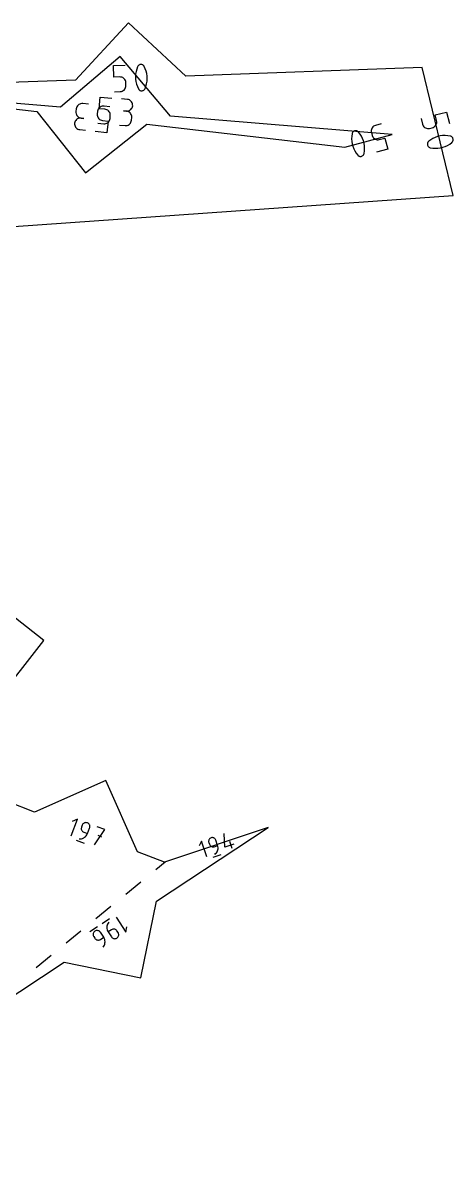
# Model space of a CAD drawing. Extents: x -2 to 214, y 3 to 282.
# Drawn here: x 182.02 to 194.38, y 105.25 to 137.95 of the extents above; entities that cross this region are included whole.
import ezdxf

# ---------------------------------------------------------------- set-up
doc = ezdxf.new("R2010")
doc.units = 0
doc.layers.add('Layer_1', color=7, linetype='CONTINUOUS')

msp = doc.modelspace()

# ---------------------------------------------------------------- linework, layer by layer
at = {"layer": 'Layer_1', "color": 5}
for points in [[(176.735881, 136.055115), (169.601712, 133.771892), (167.605868, 134.799964), (166.5778, 132.80412), (159.443631, 130.520896), (175.329313, 131.64194), (177.024626, 130.170129), (178.496436, 131.865442), (194.382118, 132.986485), (193.490938, 136.663287), (186.699863, 136.416787), (185.055824, 137.945655), (183.526955, 136.301615), (176.735881, 136.055115), (182.42553, 135.396793), (183.820043, 133.637346), (185.579487, 135.031862), (191.269136, 134.373537), (192.628354, 134.734301), (186.264165, 135.263228), (184.813603, 136.976754), (183.100073, 135.526192), (176.735881, 136.055115)], [(186.814347, 95.177509), (170.399064, 110.008781), (173.560397, 113.403424), (172.816414, 117.603906), (176.015636, 114.536687), (177.904171, 112.993041), (179.99584, 108.852686), (183.207741, 110.969606), (185.406859, 110.517723), (185.858742, 112.71684), (189.070643, 114.833758), (186.092698, 113.836345), (185.314971, 114.136062), (184.404525, 116.18823), (182.352357, 115.277785), (181.574627, 115.577505), (181.230728, 118.436783), (182.6173, 120.202492), (180.851591, 121.589064), (180.507696, 124.448342), (181.545858, 124.731266), (178.906103, 126.995129), (175.999972, 125.33483)]]:
    msp.add_lwpolyline(points, dxfattribs=at)
at = {"layer": 'Layer_1', "color": 1}
for points in [[(184.651075, 135.964579), (184.818662, 135.970664), (184.818662, 135.970664), (184.848644, 135.97446), (184.876687, 135.983283), (184.902337, 135.996646), (184.925134, 136.014052), (184.94461, 136.035011), (184.960316, 136.059028), (184.971781, 136.085613), (184.978548, 136.114276), (184.98017, 136.144523), (184.977137, 136.228008), (184.977137, 136.228008), (184.973337, 136.25804), (184.964514, 136.2861), (184.951162, 136.311726), (184.933766, 136.334477), (184.912822, 136.353897), (184.888833, 136.369539), (184.862279, 136.380948), (184.833665, 136.387676), (184.803475, 136.389263), (184.635888, 136.383181), (184.623692, 136.719255), (184.958863, 136.731419)], [(185.390119, 136.001373), (185.390119, 136.001373), (185.407896, 135.995454), (185.426004, 135.992843), (185.444034, 135.993408), (185.461596, 135.996992), (185.478279, 136.003448), (185.493684, 136.01263), (185.507407, 136.024388), (185.519049, 136.038577), (185.528207, 136.055052), (185.528207, 136.055052), (185.554807, 136.124151), (185.574068, 136.194957), (185.58601, 136.266909), (185.590652, 136.339451), (185.588007, 136.412024), (185.578111, 136.484069), (185.560984, 136.55503), (185.536635, 136.624347), (185.505093, 136.691463), (185.505093, 136.691463), (185.501146, 136.698208), (185.496715, 136.704636), (185.491836, 136.710711), (185.486537, 136.716401), (185.480854, 136.721678), (185.474818, 136.726512), (185.468461, 136.730868), (185.461818, 136.734717), (185.454921, 136.738033), (185.454921, 136.738033), (185.437, 136.74409), (185.418783, 136.746807), (185.400671, 136.746313), (185.383057, 136.742778), (185.366342, 136.736347), (185.350922, 136.727157), (185.337192, 136.715367), (185.325554, 136.701122), (185.316396, 136.68457), (185.316396, 136.68457), (185.289938, 136.615489), (185.270782, 136.544697), (185.258911, 136.472751), (185.254303, 136.400217), (185.256949, 136.327643), (185.266806, 136.255592), (185.283866, 136.18462), (185.308109, 136.115289), (185.339513, 136.048155), (185.339513, 136.048155), (185.343443, 136.041421), (185.347843, 136.035028), (185.352686, 136.028992), (185.35796, 136.023334), (185.363643, 136.01807), (185.369722, 136.013223), (185.376171, 136.008813), (185.382976, 136.004855), (185.390119, 136.001363)], [(184.176186, 135.058451), (184.343047, 135.044583), (184.343047, 135.044583), (184.37322, 135.044788), (184.40207, 135.050207), (184.429086, 135.060409), (184.453748, 135.074958), (184.475547, 135.093422), (184.493969, 135.115368), (184.508492, 135.140363), (184.518603, 135.167975), (184.523792, 135.197767), (184.5307, 135.280892), (184.5307, 135.280892), (184.530502, 135.311118), (184.525087, 135.339978), (184.514888, 135.366973), (184.500343, 135.39159), (184.481889, 135.413332), (184.459964, 135.431683), (184.434995, 135.446147), (184.407425, 135.456215), (184.377686, 135.461383), (184.210826, 135.475255), (184.238635, 135.809871), (184.572359, 135.782136)], [(184.791692, 135.007323), (184.958556, 134.993455), (184.958556, 134.993455), (184.988789, 134.993653), (185.017671, 134.999065), (185.044697, 135.009253), (185.069349, 135.02378), (185.091126, 135.042213), (185.109516, 135.064106), (185.124009, 135.08903), (185.134094, 135.116547), (185.139263, 135.146212), (185.146209, 135.22976), (185.146209, 135.22976), (185.146004, 135.259863), (185.1406, 135.288656), (185.130419, 135.31563), (185.115895, 135.340261), (185.097462, 135.362038), (185.075544, 135.380442), (185.050574, 135.394955), (185.02298, 135.405066), (184.993195, 135.410255), (184.909647, 135.417198), (184.993195, 135.410255), (184.993195, 135.410255), (185.023428, 135.410453), (185.052314, 135.415875), (185.079336, 135.426081), (185.103995, 135.44064), (185.125772, 135.459111), (185.144166, 135.481068), (185.158665, 135.506073), (185.168762, 135.533689), (185.173944, 135.563484), (185.173944, 135.563484), (185.17374, 135.593587), (185.168335, 135.622381), (185.158154, 135.64935), (185.143634, 135.673985), (185.125197, 135.695762), (185.103283, 135.714163), (185.07831, 135.72868), (185.050715, 135.73879), (185.02093, 135.743976), (184.85407, 135.757844)], [(183.905493, 135.605049), (183.739165, 135.624293), (183.739165, 135.624293), (183.708939, 135.625069), (183.679899, 135.620592), (183.652558, 135.611282), (183.627448, 135.597556), (183.605089, 135.579839), (183.586003, 135.558549), (183.570714, 135.534105), (183.559746, 135.506931), (183.553622, 135.477445), (183.543984, 135.394165), (183.543984, 135.394165), (183.543208, 135.364073), (183.547681, 135.335117), (183.556987, 135.30783), (183.570703, 135.282744), (183.588427, 135.260385), (183.609738, 135.241282), (183.634228, 135.225968), (183.661484, 135.214975), (183.691085, 135.208826), (183.774365, 135.199192), (183.691085, 135.208826), (183.691085, 135.208826), (183.660863, 135.209602), (183.631819, 135.205119), (183.604478, 135.195788), (183.579364, 135.182033), (183.556998, 135.164274), (183.537906, 135.142924), (183.522609, 135.118399), (183.511627, 135.091122), (183.505489, 135.06151), (183.505489, 135.06151), (183.504713, 135.031418), (183.509189, 135.002465), (183.518492, 134.975178), (183.532212, 134.950088), (183.549935, 134.927729), (183.571247, 134.908626), (183.595736, 134.893316), (183.622988, 134.88232), (183.652594, 134.876174), (183.818921, 134.856927)], [(184.519026, 135.53408), (184.352699, 135.553328), (184.352699, 135.553328), (184.32254, 135.554104), (184.293527, 135.54962), (184.266198, 135.540296), (184.241076, 135.526548), (184.218693, 135.508797), (184.199576, 135.487457), (184.184254, 135.462943), (184.173255, 135.435673), (184.167109, 135.406064), (184.157517, 135.323207), (184.157517, 135.323207), (184.156741, 135.292988), (184.161222, 135.263965), (184.170542, 135.23666), (184.184286, 135.211585), (184.202027, 135.189261), (184.223353, 135.170208), (184.247839, 135.154946), (184.27507, 135.143993), (184.304626, 135.137869), (184.470953, 135.118624), (184.432359, 134.785077), (184.099704, 134.823568)], [(193.457357, 135.198881), (193.496857, 135.035902), (193.496857, 135.035902), (193.50658, 135.007288), (193.520839, 134.981577), (193.539064, 134.95912), (193.560682, 134.940271), (193.585112, 134.925383), (193.611785, 134.914804), (193.640131, 134.908891), (193.669567, 134.908009), (193.699525, 134.912482), (193.780717, 134.93216), (193.780717, 134.93216), (193.809383, 134.941893), (193.835104, 134.956153), (193.857541, 134.97437), (193.876348, 134.995967), (193.891185, 135.020369), (193.901705, 135.047007), (193.907572, 135.075303), (193.908419, 135.10469), (193.903942, 135.134584), (193.864441, 135.297564), (194.191269, 135.37678), (194.270273, 135.050824)], [(192.312283, 135.041073), (192.150199, 134.998056), (192.150199, 134.998056), (192.1218, 134.987716), (192.096404, 134.972903), (192.074345, 134.954198), (192.055968, 134.932178), (192.04161, 134.907431), (192.031613, 134.880531), (192.026317, 134.852066), (192.026056, 134.822619), (192.031182, 134.792764), (192.052613, 134.71202), (192.052613, 134.71202), (192.062964, 134.683572), (192.077777, 134.658161), (192.096474, 134.636127), (192.118474, 134.617789), (192.143193, 134.603484), (192.17005, 134.593543), (192.198469, 134.58829), (192.227866, 134.588061), (192.257659, 134.593183), (192.419742, 134.636204), (192.506018, 134.311166), (192.181847, 134.225123)], [(191.599707, 134.841637), (191.599707, 134.841637), (191.581062, 134.843472), (191.562827, 134.84199), (191.545365, 134.83745), (191.529035, 134.83007), (191.514193, 134.820083), (191.501204, 134.807718), (191.490423, 134.793212), (191.482211, 134.776797), (191.476922, 134.75871), (191.476922, 134.75871), (191.466276, 134.685435), (191.463171, 134.612124), (191.467447, 134.53931), (191.478972, 134.467541), (191.497602, 134.397349), (191.523193, 134.329281), (191.555606, 134.263869), (191.594687, 134.20166), (191.640304, 134.143187), (191.640304, 134.143187), (191.645646, 134.137482), (191.651385, 134.132198), (191.657492, 134.127354), (191.663919, 134.122976), (191.670629, 134.119085), (191.677582, 134.115698), (191.684744, 134.112876), (191.692078, 134.110583), (191.699536, 134.10889), (191.699536, 134.10889), (191.718353, 134.10695), (191.736719, 134.108325), (191.754273, 134.112806), (191.770666, 134.12015), (191.785547, 134.130124), (191.79855, 134.142495), (191.809327, 134.15703), (191.817529, 134.173501), (191.822789, 134.191669), (191.822789, 134.191669), (191.833306, 134.264892), (191.836304, 134.338167), (191.831958, 134.410956), (191.820401, 134.482714), (191.801771, 134.552903), (191.776212, 134.620989), (191.743869, 134.686422), (191.704887, 134.74867), (191.659404, 134.807189), (191.659404, 134.807189), (191.654077, 134.812886), (191.648372, 134.818146), (191.642312, 134.822961), (191.635916, 134.827311), (191.62921, 134.831188), (191.62221, 134.834575), (191.614947, 134.837468), (191.607436, 134.839831), (191.599696, 134.841666)], [(193.641327, 134.482157), (193.641327, 134.482157), (193.639069, 134.463555), (193.640128, 134.445292), (193.644287, 134.427737), (193.651314, 134.411249), (193.660977, 134.396199), (193.673056, 134.382942), (193.687326, 134.37185), (193.703561, 134.363285), (193.721531, 134.357609), (193.721531, 134.357609), (193.794556, 134.345378), (193.867782, 134.340679), (193.94067, 134.34336), (194.012675, 134.35333), (194.083252, 134.370436), (194.15186, 134.394548), (194.21796, 134.425536), (194.280998, 134.463262), (194.340441, 134.507603), (194.340441, 134.507603), (194.346262, 134.512817), (194.35167, 134.518444), (194.356644, 134.524441), (194.36116, 134.530773), (194.365195, 134.537398), (194.368723, 134.544278), (194.371722, 134.551379), (194.374156, 134.558657), (194.376026, 134.566076), (194.376026, 134.566076), (194.378389, 134.584847), (194.377401, 134.603237), (194.373299, 134.620887), (194.36631, 134.637439), (194.356662, 134.652527), (194.344575, 134.665795), (194.330274, 134.676887), (194.31399, 134.685442), (194.295938, 134.691097), (194.295938, 134.691097), (194.222959, 134.703193), (194.149764, 134.707794), (194.076902, 134.705042), (194.00491, 134.695037), (193.93433, 134.677931), (193.865711, 134.653854), (193.79959, 134.622933), (193.736517, 134.585306), (193.677025, 134.541099), (193.677025, 134.541099), (193.671214, 134.535899), (193.665831, 134.530311), (193.660889, 134.524356), (193.656398, 134.518056), (193.65238, 134.511434), (193.648845, 134.504512), (193.645811, 134.497309), (193.643306, 134.489851), (193.641331, 134.482153)], [(183.403374, 114.598508), (183.587411, 115.076063), (183.440317, 115.010778)], [(183.635389, 114.509096), (183.635389, 114.509096), (183.670067, 114.508743), (183.703792, 114.513294), (183.736107, 114.522502), (183.766587, 114.536084), (183.794809, 114.553758), (183.820315, 114.575242), (183.842681, 114.600289), (183.861449, 114.628582), (183.876195, 114.659873), (183.937571, 114.819135), (183.937571, 114.819135), (183.943215, 114.838891), (183.945332, 114.858752), (183.943921, 114.878331), (183.939159, 114.897169), (183.931327, 114.914914), (183.920567, 114.931107), (183.907056, 114.945324), (183.891004, 114.957177), (183.872589, 114.966243), (183.872589, 114.966243), (183.852904, 114.971852), (183.833078, 114.973969), (183.813534, 114.972558), (183.794696, 114.967796), (183.776951, 114.959929), (183.760759, 114.949134), (183.746507, 114.935622), (183.734653, 114.919571), (183.725587, 114.901156), (183.705126, 114.848059), (183.705126, 114.848059), (183.699481, 114.828339), (183.697365, 114.808478), (183.698776, 114.788898), (183.703538, 114.77006), (183.711405, 114.752315), (183.722165, 114.736123), (183.735641, 114.721906), (183.751657, 114.710053), (183.770037, 114.701021), (183.876085, 114.660156)], [(184.079797, 114.33783), (184.369999, 114.77447), (184.157641, 114.856307)], [(183.54615, 114.474926), (183.784928, 114.382904)], [(184.288042, 114.561808), (184.18188, 114.60272)], [(187.308585, 113.988851), (187.155158, 114.44693), (187.087439, 114.310959)], [(187.531135, 114.063393), (187.531135, 114.063393), (187.556605, 114.08396), (187.578407, 114.107561), (187.596399, 114.133702), (187.610404, 114.161924), (187.620282, 114.191769), (187.625891, 114.222743), (187.626949, 114.254422), (187.623421, 114.286314), (187.615343, 114.317958), (187.564179, 114.470725), (187.564179, 114.470725), (187.556418, 114.488469), (187.545941, 114.504133), (187.5331, 114.517468), (187.518318, 114.528333), (187.501949, 114.536518), (187.484381, 114.541809), (187.466001, 114.543926), (187.447198, 114.542868), (187.42836, 114.538387), (187.42836, 114.538387), (187.410651, 114.530626), (187.395023, 114.520149), (187.381723, 114.507308), (187.370893, 114.492491), (187.362743, 114.476087), (187.357452, 114.458518), (187.355335, 114.440139), (187.356393, 114.421336), (187.360874, 114.402497), (187.377913, 114.351563), (187.377913, 114.351563), (187.385674, 114.333819), (187.396187, 114.318191), (187.409028, 114.304856), (187.423844, 114.29399), (187.440213, 114.285806), (187.457782, 114.280514), (187.476161, 114.278397), (187.494929, 114.279456), (187.513732, 114.283936), (187.615452, 114.318014)], [(188.075813, 114.359085), (187.82146, 114.273896), (187.803716, 114.664156)], [(188.033677, 114.231711), (187.965535, 114.435154)], [(185.836133, 113.626626), (186.109878, 113.85039)], [(187.486787, 113.984854), (187.715825, 114.061569)], [(184.977098, 112.92444), (185.406615, 113.275531)], [(184.118063, 112.22225), (184.54758, 112.573341)], [(184.511431, 112.212058), (184.297704, 112.071194)], [(184.695041, 112.25643), (184.976766, 111.828976), (185.009151, 111.986665)], [(183.259031, 111.52006), (183.688549, 111.871158)], [(184.161296, 111.981288), (183.947569, 111.840424)], [(184.323767, 111.398595), (184.323767, 111.398595), (184.344229, 111.426711), (184.360139, 111.456909), (184.371428, 111.488659), (184.378095, 111.521432), (184.380212, 111.554734), (184.37739, 111.588036), (184.369981, 111.620845), (184.35781, 111.652665), (184.340877, 111.682933), (184.247243, 111.825008), (184.247243, 111.825008), (184.234472, 111.841059), (184.219444, 111.854218), (184.202652, 111.864378), (184.184554, 111.871469), (184.16554, 111.875384), (184.146101, 111.87609), (184.126699, 111.873268), (184.107755, 111.867094), (184.089692, 111.857393), (184.089692, 111.857393), (184.073641, 111.844622), (184.060482, 111.829629), (184.050322, 111.812837), (184.043267, 111.794739), (184.039386, 111.77576), (184.038681, 111.756322), (184.041503, 111.736884), (184.047676, 111.717904), (184.057413, 111.699807), (184.088563, 111.652521), (184.088563, 111.652521), (184.101334, 111.636469), (184.116327, 111.623311), (184.133084, 111.613151), (184.151146, 111.606095), (184.17009, 111.602214), (184.189493, 111.601509), (184.208896, 111.604331), (184.22784, 111.610505), (184.245902, 111.620241), (184.340821, 111.682803)], [(184.487368, 112.119552), (184.487368, 112.119552), (184.466907, 112.091542), (184.450997, 112.06145), (184.439708, 112.02977), (184.43304, 111.997068), (184.430924, 111.963801), (184.433746, 111.930534), (184.441119, 111.897761), (184.453255, 111.866011), (184.470153, 111.835813), (184.564104, 111.693256), (184.564104, 111.693256), (184.576875, 111.677169), (184.591868, 111.66401), (184.60866, 111.653815), (184.626758, 111.646724), (184.645737, 111.642809), (184.665175, 111.642103), (184.684613, 111.644925), (184.703593, 111.651099), (184.72169, 111.6608), (184.72169, 111.6608), (184.737706, 111.673571), (184.75083, 111.688564), (184.76099, 111.705356), (184.768045, 111.723454), (184.771926, 111.742468), (184.772631, 111.761906), (184.769809, 111.781344), (184.763635, 111.800324), (184.753899, 111.818421), (184.722572, 111.865951), (184.722572, 111.865951), (184.709802, 111.882002), (184.694773, 111.895161), (184.677981, 111.905321), (184.659884, 111.912412), (184.640869, 111.916328), (184.621431, 111.917033), (184.601993, 111.914211), (184.583049, 111.908037), (184.564986, 111.898336), (184.470068, 111.835774)], [(182.399996, 110.817873), (182.829514, 111.168968)]]:
    msp.add_lwpolyline(points, dxfattribs=at)

doc.saveas('drawing.dxf')
